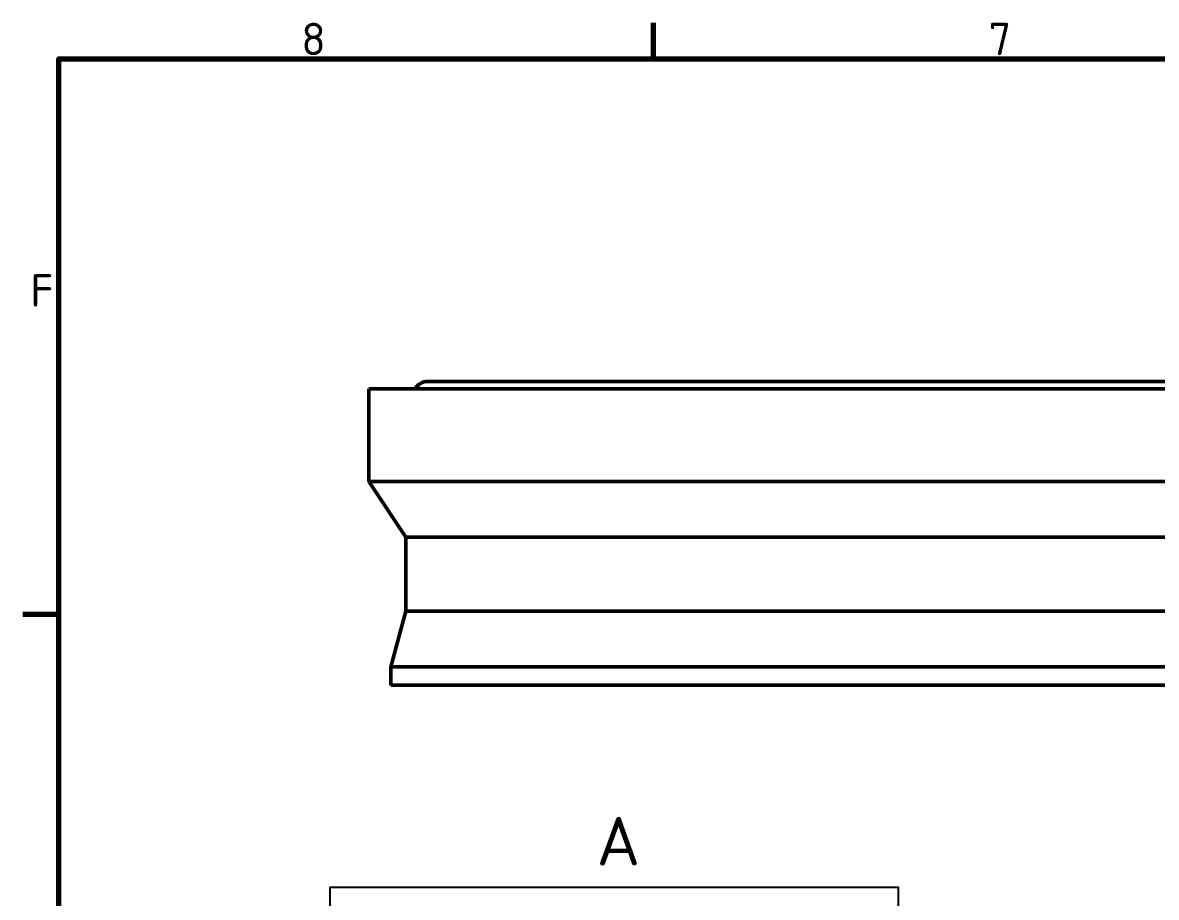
# Model space of a CAD drawing. Header units: millimetres. Extents: x 0 to 1485, y 0 to 1050.
# Drawn here: x 15.3 to 321.4, y 798.7 to 1034.8 of the extents above; entities that cross this region are included whole.
import ezdxf

# ---------------------------------------------------------------- set-up
doc = ezdxf.new("R2010")
doc.units = ezdxf.units.MM
doc.header["$LTSCALE"] = 2.5
for name, color, linetype, lineweight in [('Detailumgrenzung (ISO)', 7, 'Continuous', 25), ('Rahmen (ISO)', 7, 'Continuous', 70), ('Sichtbar (ISO)', 7, 'Continuous', 50)]:
    doc.layers.add(name, color=color, linetype=linetype, lineweight=lineweight)
doc.styles.add('Bezeichnungstext (DIN)', font='isocpeur.ttf')
doc.styles.add('Notiztext (DIN)', font='isocpeur.ttf')

# ---------------------------------------------------------------- blocks, each defined once
blk = doc.blocks.new('Ränder Standardrahmen')
at = {"layer": 'Rahmen (ISO)'}
for p, q in [((74.25, 410), (74.25, 413.9)), ((10, 350), (6.1, 350))]:
    blk.add_line(p, q, dxfattribs=at)
at = {"layer": 'Rahmen (ISO)', "flags": 128}
blk.add_lwpolyline([(10, 10), (10, 410), (584, 410), (584, 10), (10, 10)], dxfattribs=at)
at = {"layer": 'Rahmen (ISO)', "char_height": 3.5, "attachment_point": 7, "style": 'Notiztext (DIN)'}
for s, insert in [('8', (36.2, 410.4)), ('7', (110.45, 410.4)), ('F', (6.93, 383.25))]:
    blk.add_mtext(s, dxfattribs=dict(at, insert=insert))
blk = doc.blocks.new('2DDetail0')
at = {"layer": 'Detailumgrenzung (ISO)', "flags": 128}
blk.add_lwpolyline([(39.3, 251.23), (100.71, 251.23), (100.71, 320.54), (39.3, 320.54), (39.3, 251.23)], dxfattribs=at)
at = {"layer": 'Detailumgrenzung (ISO)', "insert": (68.1, 322.91), "char_height": 5.25, "attachment_point": 7, "style": 'Bezeichnungstext (DIN)'}
blk.add_mtext('A', dxfattribs=at)

msp = doc.modelspace()

# ---------------------------------------------------------------- linework, layer by layer
at = {"layer": 'Sichtbar (ISO)'}
for p, q in [((124.7145, 937.9392), (690.7145, 937.9392)), ((706.7145, 935.9392), (108.7145, 935.9392)), ((108.7145, 935.9392), (108.7145, 910.9392)), ((118.7145, 895.9392), (108.7145, 910.9392)), ((108.7145, 910.9392), (706.7145, 910.9392)), ((118.7145, 875.9392), (118.7145, 895.9392)), ((118.7145, 895.9392), (696.7145, 895.9392)), ((114.7145, 860.9392), (118.7145, 875.9392)), ((118.7145, 875.9392), (696.7145, 875.9392)), ((114.7145, 855.9392), (114.7145, 860.9392)), ((114.7145, 860.9392), (700.7145, 860.9392)), ((114.7145, 855.9392), (700.7145, 855.9392))]:
    msp.add_line(p, q, dxfattribs=at)
msp.add_arc((124.7145, 933.9392), 4, 90, 150, dxfattribs=at)

# ---------------------------------------------------------------- block references
at = {"xscale": 2.5, "yscale": 2.5, "zscale": 2.5}
msp.add_blockref('Ränder Standardrahmen', (0, 0), dxfattribs=at)
at = {"layer": 'Detailumgrenzung (ISO)', "xscale": 2.5, "yscale": 2.5, "zscale": 2.5}
msp.add_blockref('2DDetail0', (0, 0), dxfattribs=at)

doc.saveas('drawing.dxf')
